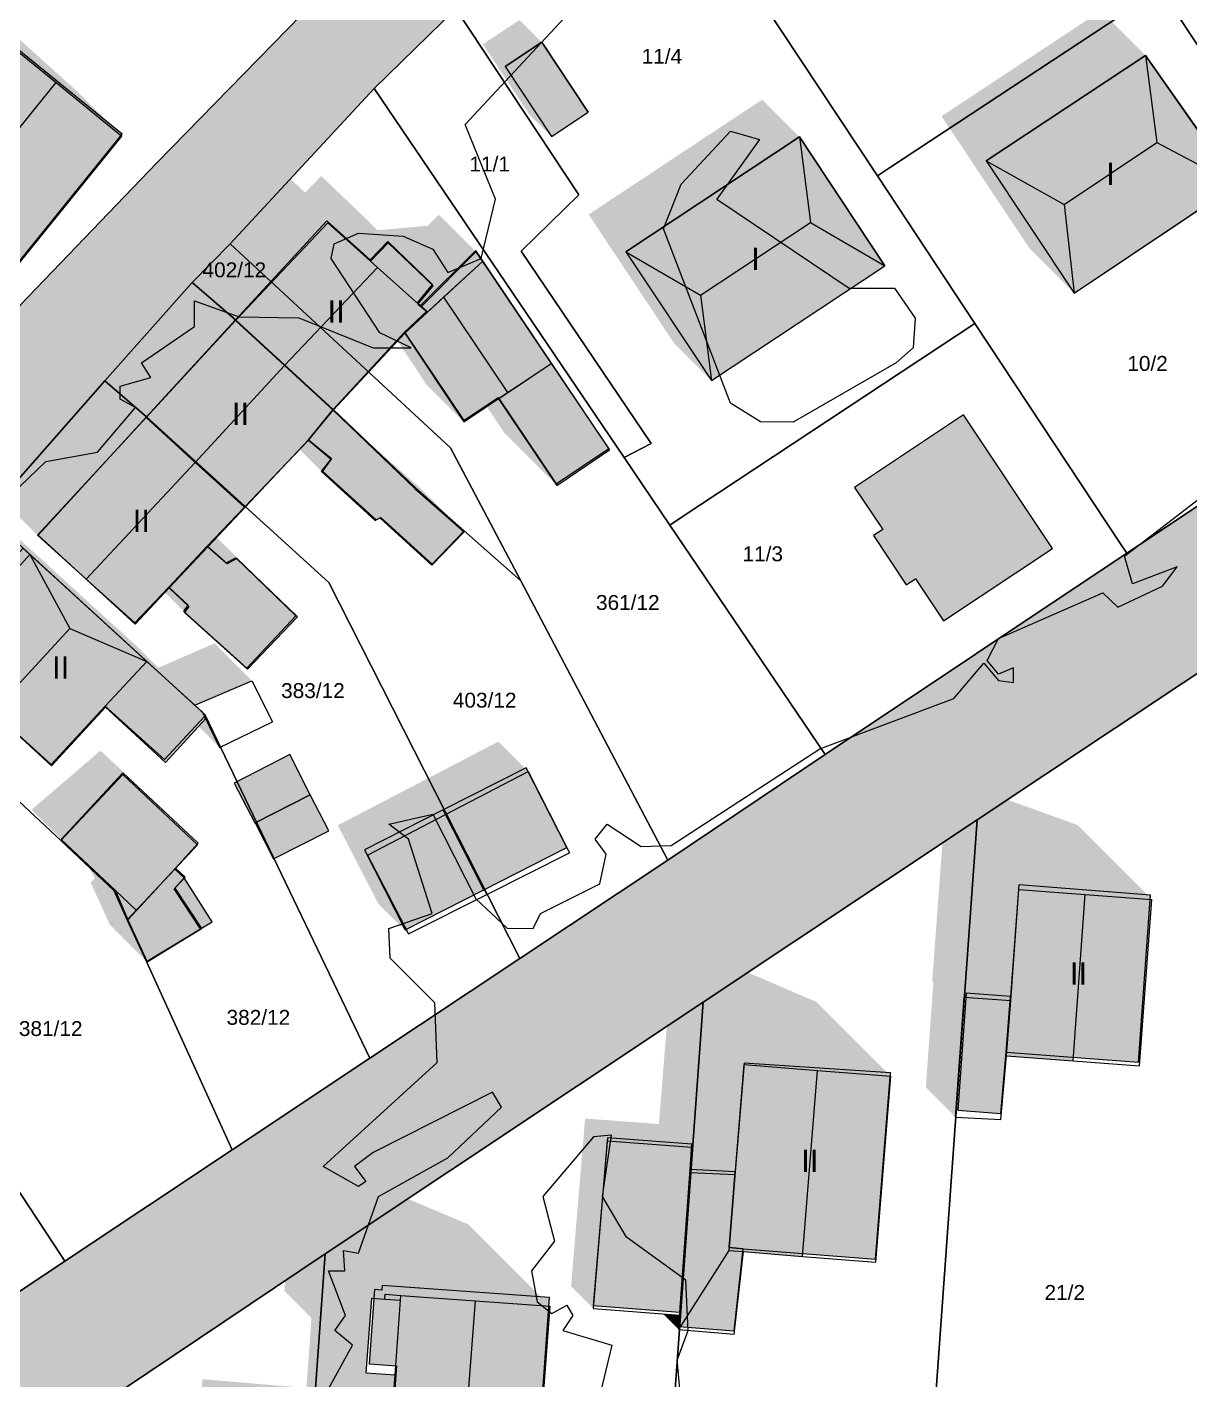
# Model space of a CAD drawing. Header units: millimetres. Extents: x 238 to 3518, y -74 to 2735.
# Drawn here: x 1830.2 to 1908.3, y 1040.9 to 1131.8 of the extents above; entities that cross this region are included whole.
import ezdxf
from ezdxf.enums import TextEntityAlignment as Align

# ---------------------------------------------------------------- set-up
doc = ezdxf.new("R2010")
doc.units = ezdxf.units.MM
for name, color, linetype in [('LP_Flurstueck_bez', 7, 'Continuous'), ('LP_Flurstuecke', 8, 'Continuous'), ('LP_Gebaeude_Dachaufsicht', 9, 'Continuous'), ('LP_Gebaeude_Dachschatten', 253, 'Continuous'), ('LP_Gebaeude_F', 254, 'Continuous'), ('LP_Gebaeude_Geschosszahl', 7, 'Continuous'), ('LP_Gebaeude_Schatten', 7, 'Continuous'), ('LP_Gebaeude_U', 7, 'Continuous'), ('LP_Topographie_Hoehenlinien', 8, 'Continuous'), ('LP_Verkehr_Strassen', 9, 'Continuous')]:
    doc.layers.add(name, color=color, linetype=linetype)
doc.styles.get("Standard").update_dxf_attribs({"font": 'arial.ttf'})

msp = doc.modelspace()

# ---------------------------------------------------------------- hatches: boundary and pattern name
at = {"layer": 'LP_Gebaeude_Dachschatten'}
for points in [[(1832.194, 1128.04), (1827.769, 1131.64), (1819.741, 1121.693), (1824.087, 1118.009)], [(1905.362, 1129.863), (1894.66, 1122.785), (1899.89, 1119.857), (1906.124, 1124.01)], [(1882.109, 1124.397), (1870.462, 1116.683), (1875.464, 1113.766), (1882.849, 1118.654)], [(1894.66, 1122.785), (1900.572, 1113.9), (1899.89, 1119.857)], [(1853.783, 1115.619), (1853.314, 1116.04), (1853.317, 1116.043), (1850.437, 1118.626), (1844.253, 1112.057), (1847.529, 1109.044)], [(1870.462, 1116.683), (1876.205, 1108.028), (1875.464, 1113.766)], [(1855.619, 1111.218), (1859.574, 1105.254), (1862.506, 1107.215), (1858.221, 1113.622)], [(1847.528, 1109.044), (1844.253, 1112.057), (1838.246, 1105.549), (1841.544, 1102.534)], [(1841.544, 1102.534), (1838.246, 1105.549), (1830.949, 1097.639), (1834.213, 1094.697)], [(1833.109, 1091.382), (1830.434, 1096.342), (1827.16, 1092.724), (1824.053, 1089.291), (1827.961, 1085.768)], [(1833.109, 1091.382), (1838.298, 1089.163), (1830.434, 1096.342)], [(1901.314, 1073.508), (1896.854, 1073.836), (1896.305, 1066.388), (1896.03, 1062.66), (1900.49, 1062.332)], [(1883.323, 1061.692), (1878.402, 1062.088), (1877.807, 1054.699), (1877.395, 1049.59), (1878.349, 1049.513), (1882.315, 1049.193)], [(1860.36, 1046.216), (1855.355, 1046.578), (1855.332, 1046.255), (1854.967, 1041.232), (1853.819, 1025.394), (1858.764, 1025.036)]]:
    msp.add_hatch(color=253, dxfattribs=at).paths.add_polyline_path(points)
at = {"layer": 'LP_Gebaeude_F'}
for points in [[(1819.711, 1121.826), (1826.96, 1115.7), (1828.5, 1114.529), (1836.642, 1124.576), (1827.767, 1131.769)], [(1862.357, 1129.122), (1865.46, 1124.424), (1867.922, 1126.05), (1864.819, 1130.748)], [(1894.66, 1122.785), (1900.572, 1113.9), (1911.435, 1121.186), (1905.362, 1129.863)], [(1870.462, 1116.683), (1876.205, 1108.028), (1887.849, 1115.731), (1882.109, 1124.397)], [(1844.251, 1112.098), (1850.806, 1106.077), (1855.59, 1111.286), (1857.103, 1112.69), (1856.676, 1113.06), (1856.466, 1113.242), (1857.483, 1114.476), (1854.47, 1117.374), (1853.283, 1116.141), (1850.375, 1118.763)], [(1855.59, 1111.286), (1859.576, 1105.346), (1861.886, 1106.897), (1865.783, 1101.1), (1869.311, 1103.473), (1860.376, 1116.758), (1856.676, 1113.06), (1857.103, 1112.69)], [(1838.271, 1105.584), (1844.89, 1099.512), (1849.151, 1104.048), (1850.806, 1106.077), (1844.251, 1112.098)], [(1849.151, 1104.048), (1850.7, 1102.784), (1850.077, 1101.944), (1853.689, 1098.664), (1853.997, 1098.834), (1857.445, 1095.683), (1859.591, 1097.939), (1856.333, 1100.823), (1850.806, 1106.077)], [(1830.987, 1097.646), (1837.502, 1091.669), (1839.796, 1094.104), (1842.397, 1096.866), (1844.89, 1099.512), (1838.271, 1105.584)], [(1885.823, 1100.854), (1887.705, 1098.023), (1887.091, 1097.614), (1889.279, 1094.305), (1889.902, 1094.718), (1891.789, 1091.879), (1899.105, 1096.739), (1893.138, 1105.716)], [(1824.057, 1089.357), (1831.879, 1082.146), (1835.522, 1086.095), (1839.545, 1082.38), (1842.261, 1085.317), (1842.174, 1085.592), (1829.979, 1096.773), (1826.655, 1093.145), (1827.171, 1092.737)], [(1839.796, 1094.104), (1841.116, 1092.861), (1840.822, 1092.448), (1845.055, 1088.651), (1848.415, 1092.167), (1844.327, 1096.074), (1843.687, 1095.724), (1842.397, 1096.866)], [(1844.162, 1080.989), (1845.545, 1078.311), (1845.573, 1078.325), (1849.269, 1080.207), (1847.888, 1082.918)], [(1832.516, 1077.126), (1836.092, 1073.761), (1836.979, 1071.813), (1840.165, 1075.215), (1841.697, 1076.848), (1836.687, 1081.559)], [(1858.197, 1079.192), (1860.927, 1073.826), (1866.488, 1076.651), (1863.76, 1082.022)], [(1845.573, 1078.325), (1846.801, 1075.902), (1850.502, 1077.781), (1849.269, 1080.207)], [(1852.906, 1076.498), (1855.644, 1071.139), (1860.927, 1073.826), (1858.197, 1079.192)], [(1836.979, 1071.813), (1838.261, 1069.001), (1841.899, 1071.2), (1840.124, 1073.883), (1840.807, 1074.622), (1840.165, 1075.215)], [(1840.124, 1073.883), (1841.899, 1071.2), (1842.677, 1071.671), (1840.807, 1074.622)], [(1896.006, 1062.908), (1904.89, 1062.244), (1905.692, 1073.467), (1896.842, 1074.144), (1896.281, 1066.655)], [(1892.747, 1059.017), (1895.638, 1058.785), (1896.006, 1062.908), (1896.281, 1066.655), (1893.311, 1066.876)], [(1877.388, 1049.79), (1878.342, 1049.713), (1887.22, 1049.001), (1888.237, 1061.524), (1878.403, 1062.176), (1877.803, 1054.883)], [(1868.264, 1045.893), (1874.08, 1045.458), (1874.773, 1055.022), (1874.9, 1056.724), (1869.215, 1057.155)], [(1874.01, 1044.487), (1877.734, 1044.186), (1878.342, 1049.713), (1877.388, 1049.79), (1877.803, 1054.883), (1874.773, 1055.022), (1874.08, 1045.458)], [(1853.211, 1041.984), (1855.056, 1041.851), (1853.914, 1025.942), (1863.799, 1025.232), (1864.346, 1032.863), (1864.656, 1032.84), (1865.181, 1040.162), (1864.872, 1040.184), (1865.321, 1046.428), (1854.089, 1047.234), (1854.068, 1046.935), (1853.569, 1046.971)]]:
    msp.add_hatch(color=254, dxfattribs=at).paths.add_polyline_path(points)
at = {"layer": 'LP_Gebaeude_Schatten'}
for points in [[(1815.85, 1126.133), (1817.019, 1125.079), (1824.269, 1135.14), (1825.194, 1135.04), (1833.62, 1127.439), (1836.62, 1124.439), (1832.194, 1128.04), (1827.769, 1131.64), (1819.741, 1121.693), (1816.7, 1117.926), (1813.865, 1120.017), (1810.228, 1115.507), (1811.936, 1113.918), (1811.316, 1113.095), (1812.114, 1112.241), (1810.958, 1110.491), (1805.458, 1115.991), (1806.614, 1117.741), (1806.736, 1117.62), (1806.747, 1117.634), (1806.316, 1118.095), (1806.885, 1118.85), (1805.728, 1120.007), (1809.365, 1124.517), (1811.125, 1123.219), (1811.249, 1123.377), (1811.2, 1123.426), (1814.241, 1127.193), (1815.85, 1126.133)], [(1894.66, 1122.785), (1900.572, 1113.9), (1897.572, 1116.9), (1891.66, 1125.785), (1902.362, 1132.863), (1905.362, 1129.863), (1894.66, 1122.785)], [(1860.857, 1130.622), (1863.319, 1132.248), (1864.819, 1130.748), (1862.357, 1129.122), (1865.46, 1124.424), (1863.96, 1125.924), (1860.857, 1130.622)], [(1867.962, 1119.183), (1879.609, 1126.897), (1882.109, 1124.397), (1870.462, 1116.683), (1876.205, 1108.028), (1873.705, 1110.528), (1867.962, 1119.183)], [(1834.246, 1109.549), (1840.253, 1116.057), (1839.253, 1117.057), (1841.368, 1118.978), (1845.783, 1123.619), (1848.919, 1120.649), (1850.002, 1121.77), (1853.009, 1118.891), (1853.773, 1118.127), (1857.141, 1118.422), (1857.889, 1119.171), (1860.389, 1116.671), (1856.702, 1112.981), (1856.493, 1113.162), (1856.503, 1113.174), (1857.509, 1114.391), (1854.502, 1117.27), (1853.317, 1116.043), (1850.437, 1118.626), (1844.253, 1112.057), (1838.246, 1105.549), (1830.949, 1097.639), (1826.949, 1101.639), (1834.246, 1109.549)], [(1844.253, 1112.057), (1847.529, 1109.044), (1850.804, 1106.031), (1847.528, 1109.044), (1844.253, 1112.057)], [(1855.128, 1110.689), (1855.619, 1111.218), (1859.574, 1105.254), (1857.074, 1107.754), (1855.128, 1110.689)], [(1856.593, 1100.855), (1859.593, 1097.855), (1856.311, 1100.764), (1850.804, 1106.031), (1850.868, 1106.101), (1853.311, 1103.764), (1856.593, 1100.855)], [(1861.109, 1106.281), (1861.897, 1106.808), (1865.819, 1100.985), (1862.319, 1104.485), (1861.109, 1106.281)], [(1849.137, 1104.022), (1850.661, 1102.75), (1850.028, 1101.925), (1848.548, 1103.405), (1849.137, 1104.022)], [(1842.838, 1090.368), (1845.338, 1087.868), (1841.523, 1086.219), (1838.298, 1089.163), (1830.434, 1096.342), (1829.941, 1096.792), (1826.672, 1093.104), (1827.16, 1092.724), (1824.053, 1089.291), (1819.553, 1093.791), (1822.609, 1097.168), (1822.172, 1097.604), (1825.441, 1101.292), (1825.934, 1100.842), (1833.798, 1093.663), (1837.023, 1090.719), (1837.507, 1090.278), (1839.053, 1088.732), (1842.838, 1090.368)], [(1848.298, 1092.215), (1844.267, 1096.123), (1843.628, 1095.775), (1842.351, 1096.906), (1842.937, 1097.52), (1844.798, 1095.715), (1848.298, 1092.215)], [(1839.763, 1094.157), (1841.068, 1092.929), (1840.773, 1092.523), (1839.459, 1093.838), (1839.763, 1094.157)], [(1842.16, 1085.462), (1843.166, 1083.385), (1841.644, 1084.907), (1842.16, 1085.462)], [(1851.116, 1078.153), (1856.357, 1080.886), (1861.903, 1083.777), (1863.903, 1081.777), (1858.357, 1078.886), (1853.116, 1076.153), (1855.853, 1070.852), (1853.853, 1072.852), (1851.116, 1078.153)], [(1841.736, 1076.946), (1836.68, 1081.669), (1832.544, 1077.198), (1830.544, 1079.198), (1835.18, 1083.169), (1840.236, 1078.446), (1841.736, 1076.946)], [(1891.108, 1067.582), (1891.03, 1067.66), (1891.305, 1071.388), (1891.854, 1078.836), (1894.314, 1080.508), (1900.774, 1078.179), (1905.774, 1073.179), (1901.314, 1073.508), (1896.854, 1073.836), (1896.305, 1066.388), (1893.182, 1066.61), (1892.6, 1058.545), (1890.6, 1060.545), (1891.108, 1067.582)], [(1834.521, 1074.3), (1834.806, 1074.611), (1834.289, 1075.557), (1836.156, 1073.8), (1837.021, 1071.8), (1838.303, 1068.985), (1835.803, 1071.485), (1834.521, 1074.3)], [(1840.21, 1075.28), (1840.237, 1075.31), (1840.866, 1074.68), (1840.21, 1075.28)], [(1883.323, 1061.692), (1878.402, 1062.088), (1877.807, 1054.699), (1874.777, 1054.828), (1874.899, 1056.534), (1869.223, 1056.954), (1868.279, 1045.695), (1866.779, 1047.195), (1867.723, 1058.454), (1872.677, 1058.088), (1872.807, 1059.699), (1873.402, 1067.088), (1875.323, 1069.692), (1883.244, 1066.295), (1888.244, 1061.295), (1883.323, 1061.692)], [(1849.832, 1051.755), (1849.855, 1052.078), (1851.86, 1054.716), (1859.866, 1051.353), (1865.366, 1045.853), (1860.36, 1046.216), (1855.355, 1046.578), (1854.285, 1046.656), (1854.262, 1046.333), (1853.389, 1046.397), (1853.026, 1041.372), (1854.967, 1041.232), (1853.819, 1025.394), (1848.319, 1030.894), (1848.4, 1032.007), (1849.07, 1031.949), (1849.594, 1038.933), (1843.52, 1039.444), (1843.012, 1032.474), (1841.512, 1033.974), (1842.02, 1040.944), (1848.094, 1040.433), (1848.949, 1039.579), (1849.345, 1045.053), (1847.526, 1046.872), (1847.889, 1051.897), (1848.762, 1051.833), (1849.831, 1051.755), (1849.832, 1051.754), (1849.832, 1051.755)], [(1854.967, 1041.232), (1855.331, 1046.255), (1855.355, 1046.578), (1855.332, 1046.255), (1854.967, 1041.232)], [(1874.088, 1045.251), (1874.018, 1044.277), (1872.958, 1045.338), (1874.088, 1045.251)]]:
    msp.add_hatch(color=7, dxfattribs=at).paths.add_polyline_path(points)
at = {"layer": 'LP_Verkehr_Strassen'}
for points in [[(1766.725, 993.767), (1797.223, 1014.058), (1825.092, 1032.54), (1829.381, 1035.449), (1833.389, 1038.028), (1850.259, 1049.37), (1875.64, 1066.265), (1894.048, 1078.518), (1912.489, 1090.793), (1930.663, 1102.891), (1952.092, 1117.155), (1962.482, 1124.102), (1971.007, 1129.746), (2000.075, 1149.094), (2020.838, 1162.915), (2031.423, 1169.961), (2053.575, 1184.706), (2063.478, 1191.298), (2065.975, 1192.96), (2098.596, 1214.674), (2102.065, 1216.983), (2106.093, 1219.68), (2097.246, 1233.361), (2081.496, 1257.657), (2057.371, 1294.858), (2049.742, 1306.565), (2047.468, 1304.829), (2042.355, 1300.928), (2088.161, 1230.537), (2086.262, 1217.525), (2046.858, 1191.469), (2040.139, 1187.026), (2027.937, 1178.892), (2015.769, 1170.773), (1996.956, 1158.238), (1976.894, 1144.865), (1961.73, 1134.758), (1951.234, 1127.781), (1940.378, 1120.554), (1923.085, 1109.059), (1904.102, 1096.434), (1883.833, 1082.9), (1873.286, 1075.816), (1863.329, 1069.206), (1853.26, 1062.504), (1844.024, 1056.353), (1832.787, 1048.864), (1823.124, 1042.424), (1812.645, 1035.457), (1804.445, 1029.997), (1798.957, 1026.346), (1795.79, 1024.238), (1795.347, 1023.943), (1795.753, 1023.372), (1773.188, 1008.886)], [(1762.087, 1014.189), (1772.735, 1016.137), (1782.346, 1032.533), (1785.678, 1038.218), (1786.084, 1038.897), (1792.165, 1049.139), (1795.931, 1054.766), (1797.943, 1057.908), (1805.464, 1069.234), (1812.574, 1079.595), (1819.792, 1089.102), (1820.242, 1089.695), (1827.536, 1099.012), (1835.474, 1108), (1841.324, 1114.617), (1843.888, 1117.212), (1853.554, 1127.65), (1859.031, 1133), (1871.786, 1145.315), (1888.459, 1161.428), (1903.673, 1176.122), (1913.33, 1185.438), (1922.646, 1194.445), (1935.991, 1207.349), (1953.584, 1224.422), (1970.108, 1240.426), (1980.842, 1250.776), (1991.576, 1261.127), (1997.38, 1266.843), (2031.561, 1300.504), (2009.195, 1299.23), (2009.785, 1296.598), (2009.58, 1290.501), (2006.918, 1285.537), (1999.308, 1277.33), (1987.503, 1266.099), (1973.417, 1253.251), (1962.461, 1242.655), (1932.105, 1213.281), (1906.632, 1188.707), (1906.563, 1189.137), (1892.578, 1175.723), (1878.903, 1162.568), (1874.265, 1158.02), (1860.35, 1144.385), (1859.641, 1143.686), (1854.572, 1138.638), (1838.958, 1122.655), (1829.792, 1113.098), (1817.415, 1097.963), (1805.157, 1082.762), (1796.733, 1071.754), (1788.147, 1058.901), (1781.54, 1049.974), (1772.523, 1032.741), (1768.665, 1025.364), (1765.466, 1019.517), (1765.236, 1019.137), (1763.717, 1016.708)]]:
    msp.add_hatch(color=9, dxfattribs=at).paths.add_polyline_path(points)

# ---------------------------------------------------------------- linework, layer by layer
at = {"layer": 'LP_Flurstuecke', "color": 8}
for points in [[(1962.461, 1242.655), (1932.105, 1213.281), (1906.632, 1188.707), (1892.668, 1175.203), (1892.578, 1175.723), (1878.903, 1162.568), (1874.265, 1158.02), (1860.35, 1144.385), (1859.641, 1143.686), (1854.572, 1138.638), (1838.958, 1122.655), (1829.792, 1113.098), (1817.415, 1097.963), (1805.157, 1082.762), (1796.733, 1071.754), (1788.147, 1058.901), (1781.54, 1049.974), (1772.523, 1032.741)], [(1786.084, 1038.897), (1792.165, 1049.139), (1795.931, 1054.766), (1797.943, 1057.908), (1805.464, 1069.234), (1812.574, 1079.595), (1819.792, 1089.102), (1820.242, 1089.695), (1827.536, 1099.012), (1835.474, 1108), (1841.324, 1114.617), (1843.888, 1117.212), (1853.554, 1127.65), (1859.031, 1133), (1871.786, 1145.315), (1888.459, 1161.428), (1903.673, 1176.122), (1913.33, 1185.438), (1922.646, 1194.445), (1935.991, 1207.349), (1953.584, 1224.422), (1970.108, 1240.426)], [(2040.139, 1187.026), (2027.937, 1178.892), (2015.769, 1170.773), (1996.956, 1158.238), (1976.894, 1144.865), (1961.73, 1134.758), (1951.234, 1127.781), (1940.378, 1120.554), (1923.085, 1109.059), (1904.102, 1096.434), (1883.833, 1082.9), (1873.286, 1075.816), (1863.329, 1069.206), (1853.26, 1062.504), (1844.024, 1056.353), (1832.787, 1048.864), (1823.124, 1042.424), (1812.645, 1035.457)], [(1833.389, 1038.028), (1850.259, 1049.37), (1875.64, 1066.265), (1894.048, 1078.518), (1912.489, 1090.793), (1930.663, 1102.891), (1952.092, 1117.155), (1962.482, 1124.102), (1971.007, 1129.746), (2000.075, 1149.094), (2020.838, 1162.915), (2031.423, 1169.961), (2053.575, 1184.706)]]:
    msp.add_lwpolyline(points, dxfattribs=at)
for points in [[(1871.786, 1145.315), (1887.349, 1121.784), (1888.159, 1122.314), (1905.542, 1133.789), (1906.372, 1134.339), (1888.459, 1161.428)], [(1859.031, 1133), (1867.308, 1120.514), (1863.421, 1116.715), (1872.15, 1103.801), (1870.343, 1102.86), (1873.413, 1098.318), (1874.247, 1098.87), (1893.9, 1111.871), (1887.349, 1121.784), (1871.786, 1145.315)], [(1906.372, 1134.339), (1923.085, 1109.059), (1940.378, 1120.554), (1926.854, 1141.026), (1923.705, 1145.794)], [(1778.563, 1134.291), (1797.125, 1134.38), (1794.509, 1115.208), (1794.113, 1112.308), (1793.477, 1107.648), (1792.689, 1101.873), (1792.587, 1101.124), (1808.379, 1099.11), (1817.415, 1097.963), (1829.792, 1113.098), (1838.958, 1122.655), (1854.572, 1138.638), (1854.033, 1142.336), (1828.372, 1141.247), (1778.873, 1139.149)], [(1887.349, 1121.784), (1893.9, 1111.871), (1903.684, 1097.067), (1904.102, 1096.434), (1923.085, 1109.059), (1906.372, 1134.339), (1905.542, 1133.789), (1888.159, 1122.314)], [(1853.554, 1127.65), (1870.343, 1102.86), (1872.15, 1103.801), (1863.421, 1116.715), (1867.308, 1120.514), (1859.031, 1133)], [(1843.888, 1117.212), (1858.692, 1103.504), (1863.403, 1094.565), (1873.286, 1075.816), (1883.833, 1082.9), (1873.413, 1098.318), (1870.343, 1102.86), (1853.554, 1127.65)], [(1841.324, 1114.617), (1844.251, 1112.098), (1850.806, 1106.077), (1856.333, 1100.823), (1859.591, 1097.939), (1863.403, 1094.565), (1858.692, 1103.504), (1843.888, 1117.212)], [(1835.474, 1108), (1838.271, 1105.584), (1850.501, 1094.454), (1863.329, 1069.206), (1873.286, 1075.816), (1863.403, 1094.565), (1859.591, 1097.939), (1856.333, 1100.823), (1850.806, 1106.077), (1844.251, 1112.098), (1841.324, 1114.617)], [(1873.413, 1098.318), (1883.833, 1082.9), (1904.102, 1096.434), (1903.684, 1097.067), (1893.9, 1111.871), (1874.247, 1098.87)], [(1827.536, 1099.012), (1829.979, 1096.773), (1842.174, 1085.592), (1853.26, 1062.504), (1863.329, 1069.206), (1850.501, 1094.454), (1838.271, 1105.584), (1835.474, 1108)], [(1819.792, 1089.102), (1821.899, 1087.119), (1830.059, 1079.439), (1832.516, 1077.126), (1836.092, 1073.761), (1836.979, 1071.813), (1838.261, 1069.001), (1844.024, 1056.353), (1853.26, 1062.504), (1842.174, 1085.592), (1829.979, 1096.773), (1827.536, 1099.012), (1820.242, 1089.695)], [(1890.895, 1034.622), (1908.347, 1033.351), (1909.223, 1045.499), (1912.489, 1090.793), (1894.048, 1078.518)], [(1812.574, 1079.595), (1832.529, 1049.255), (1832.787, 1048.864), (1844.024, 1056.353), (1838.261, 1069.001), (1836.979, 1071.813), (1836.092, 1073.761), (1832.516, 1077.126), (1830.059, 1079.439), (1821.899, 1087.119), (1819.792, 1089.102)], [(1805.464, 1069.234), (1816.037, 1053.183), (1816.476, 1052.516), (1817.323, 1051.23), (1819.992, 1047.179), (1823.124, 1042.424), (1832.787, 1048.864), (1832.529, 1049.255), (1812.574, 1079.595)], [(1872.562, 1023.555), (1890.007, 1022.261), (1890.895, 1034.622), (1894.048, 1078.518), (1875.64, 1066.265)], [(1847.352, 1008.885), (1871.379, 1007.147), (1872.562, 1023.555), (1875.64, 1066.265), (1850.259, 1049.37)], [(1830.425, 996.696), (1846.394, 995.54), (1847.352, 1008.885), (1850.259, 1049.37), (1833.389, 1038.028)]]:
    msp.add_lwpolyline(points, close=True, dxfattribs=at)
at = {"layer": 'LP_Gebaeude_Dachaufsicht', "color": 9}
for p, q in [((1827.769, 1131.64, 81.218), (1832.194, 1128.04, 86.506)), ((1862.357, 1129.122, 79.435), (1864.819, 1130.748, 79.435)), ((1864.819, 1130.748, 79.435), (1867.922, 1126.05, 79.435)), ((1894.66, 1122.785, 81.673), (1905.362, 1129.863, 81.673)), ((1905.362, 1129.863, 81.673), (1911.435, 1121.186, 81.673)), ((1905.362, 1129.863, 81.673), (1906.124, 1124.01, 84.495)), ((1862.357, 1129.122, 79.435), (1865.46, 1124.424, 79.435)), ((1824.087, 1118.009, 86.506), (1832.194, 1128.04, 86.506)), ((1832.194, 1128.04, 86.506), (1836.62, 1124.439, 81.218)), ((1865.46, 1124.424, 79.435), (1867.922, 1126.05, 79.435)), ((1828.494, 1114.401, 81.218), (1836.62, 1124.439, 81.218)), ((1870.462, 1116.683, 81.413), (1882.109, 1124.397, 81.413)), ((1882.109, 1124.397, 81.413), (1882.849, 1118.654, 84.129)), ((1882.109, 1124.397, 81.413), (1887.849, 1115.731, 81.413)), ((1899.89, 1119.857, 84.495), (1906.124, 1124.01, 84.495)), ((1906.124, 1124.01, 84.495), (1911.435, 1121.186, 81.673)), ((1894.66, 1122.785, 81.673), (1900.572, 1113.9, 81.673)), ((1894.66, 1122.785, 81.673), (1899.89, 1119.857, 84.495)), ((1900.572, 1113.9, 81.673), (1911.435, 1121.186, 81.673)), ((1899.89, 1119.857, 84.495), (1900.572, 1113.9, 81.673)), ((1844.253, 1112.057, 83.635), (1850.437, 1118.626, 83.635)), ((1850.437, 1118.626, 83.635), (1853.317, 1116.043, 87.613)), ((1875.464, 1113.766, 84.129), (1882.849, 1118.654, 84.129)), ((1882.849, 1118.654, 84.129), (1887.849, 1115.731, 81.413)), ((1853.317, 1116.043, 83.635), (1854.502, 1117.27, 83.635)), ((1854.502, 1117.27, 83.635), (1857.509, 1114.391, 83.635)), ((1853.314, 1116.04, 87.614), (1853.317, 1116.043, 87.613)), ((1853.314, 1116.04, 83.635), (1853.317, 1116.043, 83.635)), ((1853.314, 1116.04, 83.635), (1853.783, 1115.619, 83.635)), ((1853.314, 1116.04, 87.614), (1853.783, 1115.619, 88.261)), ((1856.702, 1112.981, 80.418), (1860.389, 1116.671, 80.418)), ((1857.128, 1112.612, 80.418), (1860.824, 1116.026, 80.418)), ((1858.221, 1113.622, 83.46), (1860.824, 1116.026, 80.418)), ((1860.389, 1116.671, 80.418), (1860.824, 1116.026, 80.418)), ((1860.824, 1116.026, 80.418), (1865.437, 1109.176, 80.418)), ((1870.462, 1116.683, 81.413), (1876.205, 1108.028, 81.413)), ((1870.462, 1116.683, 81.413), (1875.464, 1113.766, 84.129)), ((1847.529, 1109.044, 88.261), (1853.783, 1115.619, 88.261)), ((1853.783, 1115.619, 83.635), (1856.503, 1113.174, 83.635)), ((1853.783, 1115.619, 88.261), (1856.503, 1113.174, 84.499)), ((1876.205, 1108.028, 81.413), (1887.849, 1115.731, 81.413)), ((1856.503, 1113.174, 83.635), (1857.509, 1114.391, 83.635)), ((1855.619, 1111.218, 80.418), (1858.221, 1113.622, 83.46)), ((1858.221, 1113.622, 83.46), (1862.506, 1107.215, 83.46)), ((1875.464, 1113.766, 84.129), (1876.205, 1108.028, 81.413)), ((1855.619, 1111.218, 83.76), (1857.128, 1112.612, 83.635)), ((1856.493, 1113.162, 84.498), (1856.503, 1113.174, 84.499)), ((1856.493, 1113.162, 84.498), (1856.702, 1112.981, 84.214)), ((1856.702, 1112.981, 80.418), (1857.128, 1112.612, 80.418)), ((1856.702, 1112.981, 84.214), (1857.128, 1112.612, 83.635)), ((1838.246, 1105.549, 82.59), (1844.253, 1112.057, 82.59)), ((1844.253, 1112.057, 82.59), (1847.528, 1109.044, 85.495)), ((1844.253, 1112.057, 83.635), (1847.529, 1109.044, 88.261)), ((1850.804, 1106.031, 83.635), (1855.619, 1111.218, 83.76)), ((1855.619, 1111.218, 80.418), (1859.574, 1105.254, 80.418)), ((1841.544, 1102.534, 85.495), (1847.528, 1109.044, 85.495)), ((1847.528, 1109.044, 85.495), (1850.804, 1106.031, 82.59)), ((1847.529, 1109.044, 88.261), (1850.804, 1106.031, 83.635)), ((1863.937, 1108.172, 81.975), (1865.437, 1109.176, 81.975)), ((1863.937, 1108.172, 81.975), (1865.437, 1109.176, 80.418)), ((1865.437, 1109.176, 81.975), (1869.352, 1103.365, 81.975)), ((1861.897, 1106.808, 81.975), (1863.937, 1108.172, 81.975)), ((1862.506, 1107.215, 83.46), (1863.937, 1108.172, 81.975)), ((1859.574, 1105.254, 80.418), (1862.506, 1107.215, 83.46)), ((1849.137, 1104.022, 82.507), (1850.804, 1106.031, 82.59)), ((1849.137, 1104.022, 81.479), (1850.804, 1106.031, 81.479)), ((1850.804, 1106.031, 81.479), (1856.311, 1100.764, 81.479)), ((1861.897, 1106.808, 81.975), (1865.819, 1100.985, 81.975)), ((1830.949, 1097.639, 82.59), (1838.246, 1105.549, 82.59)), ((1838.246, 1105.549, 82.59), (1841.544, 1102.534, 85.495)), ((1844.843, 1099.518, 82.59), (1849.137, 1104.022, 82.507)), ((1849.137, 1104.022, 81.479), (1850.661, 1102.75, 81.479)), ((1865.819, 1100.985, 81.975), (1869.352, 1103.365, 81.975)), ((1834.213, 1094.697, 85.495), (1841.544, 1102.534, 85.495)), ((1841.544, 1102.534, 85.495), (1844.843, 1099.518, 82.59)), ((1850.028, 1101.925, 81.479), (1850.661, 1102.75, 81.479)), ((1850.028, 1101.925, 81.479), (1853.628, 1098.638, 81.479)), ((1856.311, 1100.764, 81.479), (1859.593, 1097.855, 81.479)), ((1842.351, 1096.906, 82.596), (1844.843, 1099.518, 82.59)), ((1853.628, 1098.638, 81.479), (1853.941, 1098.803, 81.479)), ((1853.941, 1098.803, 81.479), (1857.429, 1095.618, 81.479)), ((1857.429, 1095.618, 81.479), (1859.593, 1097.855, 81.479)), ((1830.949, 1097.639, 82.59), (1834.213, 1094.697, 85.495)), ((1839.763, 1094.157, 82.378), (1842.351, 1096.906, 82.378)), ((1839.763, 1094.157, 82.587), (1842.351, 1096.906, 82.596)), ((1842.351, 1096.906, 82.378), (1843.628, 1095.775, 82.378)), ((1827.16, 1092.724, 83.601), (1830.434, 1096.342, 83.601)), ((1829.941, 1096.792, 83.601), (1830.434, 1096.342, 83.601)), ((1830.434, 1096.342, 83.601), (1838.298, 1089.163, 83.601)), ((1830.434, 1096.342, 83.601), (1833.109, 1091.382, 86.256)), ((1843.628, 1095.775, 82.378), (1844.267, 1096.123, 82.378)), ((1844.267, 1096.123, 82.378), (1848.298, 1092.215, 82.378)), ((1834.213, 1094.697, 85.495), (1837.477, 1091.754, 82.59)), ((1837.477, 1091.754, 82.59), (1839.763, 1094.157, 82.587)), ((1839.763, 1094.157, 82.378), (1841.068, 1092.929, 82.378)), ((1840.773, 1092.523, 82.378), (1841.068, 1092.929, 82.378)), ((1840.773, 1092.523, 82.378), (1845.009, 1088.715, 82.378)), ((1845.009, 1088.715, 82.378), (1848.298, 1092.215, 82.378)), ((1827.961, 1085.768, 86.256), (1833.109, 1091.382, 86.256)), ((1833.109, 1091.382, 86.256), (1838.298, 1089.163, 83.601)), ((1835.502, 1086.155, 83.601), (1838.298, 1089.163, 83.601)), ((1838.298, 1089.163, 83.601), (1841.523, 1086.219, 83.601)), ((1841.523, 1086.219, 80.799), (1845.338, 1087.868, 80.799)), ((1845.338, 1087.868, 80.799), (1846.733, 1085.112, 80.799)), ((1831.868, 1082.245, 83.601), (1835.502, 1086.155, 83.601)), ((1835.502, 1086.155, 83.601), (1839.475, 1082.573, 83.601)), ((1841.523, 1086.219, 83.601), (1842.007, 1085.778, 83.601)), ((1841.523, 1086.219, 80.799), (1842.007, 1085.778, 80.799)), ((1827.961, 1085.768, 86.256), (1831.868, 1082.245, 83.601)), ((1839.475, 1082.573, 83.601), (1842.16, 1085.462, 83.601)), ((1842.007, 1085.778, 83.601), (1842.16, 1085.462, 83.601)), ((1842.007, 1085.778, 80.799), (1842.16, 1085.462, 80.799)), ((1842.16, 1085.462, 80.799), (1843.166, 1083.385, 80.799)), ((1843.166, 1083.385, 80.799), (1846.733, 1085.112, 80.799)), ((1832.544, 1077.198, 79.829), (1836.68, 1081.669, 79.829)), ((1836.68, 1081.669, 79.829), (1841.736, 1076.946, 79.829)), ((1858.357, 1078.886, 80.557), (1863.903, 1081.777, 80.557)), ((1863.903, 1081.777, 80.557), (1866.664, 1076.304, 80.557)), ((1853.116, 1076.153, 80.557), (1858.357, 1078.886, 80.557)), ((1858.357, 1078.886, 80.557), (1861.123, 1073.51, 80.557)), ((1832.544, 1077.198, 79.829), (1836.156, 1073.8, 79.829)), ((1840.21, 1075.28, 79.829), (1841.736, 1076.946, 79.829)), ((1853.116, 1076.153, 80.557), (1855.853, 1070.852, 80.557)), ((1861.123, 1073.51, 80.557), (1866.664, 1076.304, 80.557)), ((1837.021, 1071.8, 81.043), (1840.21, 1075.28, 81.043)), ((1837.605, 1072.437, 79.829), (1840.21, 1075.28, 79.829)), ((1840.21, 1075.28, 81.043), (1840.866, 1074.68, 81.043)), ((1840.177, 1073.928, 81.043), (1840.866, 1074.68, 81.043)), ((1836.156, 1073.8, 79.829), (1837.605, 1072.437, 79.829)), ((1836.156, 1073.8, 79.829), (1837.021, 1071.8, 79.829)), ((1840.177, 1073.928, 81.043), (1841.963, 1071.212, 81.043)), ((1855.853, 1070.852, 80.557), (1861.123, 1073.51, 80.557)), ((1896.305, 1066.388, 85.142), (1896.854, 1073.836, 85.142)), ((1896.854, 1073.836, 85.142), (1901.314, 1073.508, 88.176)), ((1900.49, 1062.332, 88.176), (1901.314, 1073.508, 88.176)), ((1901.314, 1073.508, 88.176), (1905.774, 1073.179, 85.142)), ((1837.021, 1071.8, 79.829), (1837.605, 1072.437, 79.829)), ((1904.95, 1062.003, 85.142), (1905.774, 1073.179, 85.142)), ((1837.021, 1071.8, 81.043), (1838.303, 1068.985, 81.043)), ((1838.303, 1068.985, 81.043), (1841.963, 1071.212, 81.043)), ((1892.6, 1058.545, 81.038), (1893.182, 1066.61, 81.038)), ((1893.182, 1066.61, 81.038), (1896.305, 1066.388, 81.038)), ((1896.03, 1062.66, 81.038), (1896.305, 1066.388, 81.038)), ((1896.03, 1062.66, 85.142), (1896.305, 1066.388, 85.142)), ((1895.637, 1058.389, 81.038), (1896.03, 1062.66, 81.038)), ((1896.03, 1062.66, 85.142), (1900.49, 1062.332, 88.176)), ((1877.807, 1054.699, 85.168), (1878.402, 1062.088, 85.167)), ((1878.402, 1062.088, 85.167), (1883.323, 1061.692, 89.275)), ((1882.315, 1049.193, 89.275), (1883.323, 1061.692, 89.275)), ((1883.323, 1061.692, 89.275), (1888.244, 1061.295, 85.167)), ((1900.49, 1062.332, 88.176), (1904.95, 1062.003, 85.142)), ((1887.236, 1048.797, 85.167), (1888.244, 1061.295, 85.167)), ((1892.6, 1058.545, 81.038), (1895.637, 1058.389, 81.038)), ((1868.279, 1045.695, 80.321), (1869.223, 1056.954, 80.321)), ((1869.223, 1056.954, 80.321), (1874.899, 1056.534, 80.321)), ((1874.777, 1054.828, 80.321), (1874.899, 1056.534, 80.321)), ((1874.088, 1045.251, 80.493), (1874.777, 1054.828, 80.493)), ((1874.088, 1045.251, 80.321), (1874.777, 1054.828, 80.321)), ((1874.777, 1054.828, 80.493), (1877.807, 1054.699, 80.493)), ((1877.395, 1049.59, 80.493), (1877.807, 1054.699, 80.493)), ((1877.395, 1049.59, 85.167), (1877.807, 1054.699, 85.168)), ((1874.018, 1044.277, 80.493), (1877.395, 1049.59, 80.493)), ((1874.018, 1044.277, 80.547), (1877.395, 1049.59, 80.547)), ((1877.395, 1049.59, 80.547), (1878.349, 1049.513, 80.547)), ((1877.395, 1049.59, 85.167), (1878.349, 1049.513, 85.964)), ((1877.74, 1043.974, 80.547), (1878.349, 1049.513, 80.547)), ((1878.349, 1049.513, 85.964), (1882.315, 1049.193, 89.275)), ((1882.315, 1049.193, 89.275), (1887.236, 1048.797, 85.167)), ((1853.026, 1041.372, 85.653), (1853.389, 1046.397, 85.653)), ((1853.389, 1046.397, 85.653), (1854.262, 1046.333, 85.653)), ((1854.262, 1046.333, 81.16), (1854.285, 1046.656, 81.16)), ((1854.262, 1046.333, 81.16), (1855.331, 1046.255, 81.16)), ((1854.262, 1046.333, 85.653), (1855.331, 1046.255, 85.653)), ((1854.285, 1046.656, 81.16), (1855.355, 1046.578, 81.16)), ((1854.967, 1041.232, 85.653), (1855.332, 1046.255, 85.653)), ((1854.967, 1041.232, 85.653), (1855.331, 1046.255, 85.653)), ((1855.331, 1046.255, 81.16), (1855.355, 1046.578, 81.16)), ((1855.332, 1046.255, 85.653), (1855.355, 1046.578, 85.653)), ((1855.355, 1046.578, 85.653), (1860.36, 1046.216, 89.853)), ((1858.764, 1025.036, 89.853), (1860.36, 1046.216, 89.853)), ((1860.36, 1046.216, 89.853), (1865.366, 1045.853, 85.653)), ((1864.911, 1039.584, 85.623), (1865.366, 1045.853, 85.653)), ((1868.279, 1045.695, 80.321), (1874.088, 1045.251, 80.321)), ((1874.018, 1044.277, 80.493), (1874.088, 1045.251, 80.493)), ((1874.018, 1044.277, 80.547), (1877.74, 1043.974, 80.547)), ((1853.026, 1041.372, 85.653), (1854.967, 1041.232, 85.653)), ((1853.819, 1025.394, 85.653), (1854.967, 1041.232, 85.653))]:
    msp.add_line(p, q, dxfattribs=at)
at = {"layer": 'LP_Gebaeude_U', "color": 7}
for points in [[(1819.711, 1121.826), (1826.96, 1115.7), (1828.5, 1114.529), (1836.642, 1124.576), (1827.767, 1131.769)], [(1862.357, 1129.122), (1865.46, 1124.424), (1867.922, 1126.05), (1864.819, 1130.748)], [(1894.66, 1122.785), (1900.572, 1113.9), (1911.435, 1121.186), (1905.362, 1129.863)], [(1870.462, 1116.683), (1876.205, 1108.028), (1887.849, 1115.731), (1882.109, 1124.397)], [(1844.251, 1112.098), (1850.806, 1106.077), (1855.59, 1111.286), (1857.103, 1112.69), (1856.676, 1113.06), (1856.466, 1113.242), (1857.483, 1114.476), (1854.47, 1117.374), (1853.283, 1116.141), (1850.375, 1118.763)], [(1855.59, 1111.286), (1859.576, 1105.346), (1861.886, 1106.897), (1865.783, 1101.1), (1869.311, 1103.473), (1860.376, 1116.758), (1856.676, 1113.06), (1857.103, 1112.69)], [(1838.271, 1105.584), (1844.89, 1099.512), (1849.151, 1104.048), (1850.806, 1106.077), (1844.251, 1112.098)], [(1849.151, 1104.048), (1850.7, 1102.784), (1850.077, 1101.944), (1853.689, 1098.664), (1853.997, 1098.834), (1857.445, 1095.683), (1859.591, 1097.939), (1856.333, 1100.823), (1850.806, 1106.077)], [(1830.987, 1097.646), (1837.502, 1091.669), (1839.796, 1094.104), (1842.397, 1096.866), (1844.89, 1099.512), (1838.271, 1105.584)], [(1885.823, 1100.854), (1887.705, 1098.023), (1887.091, 1097.614), (1889.279, 1094.305), (1889.902, 1094.718), (1891.789, 1091.879), (1899.105, 1096.739), (1893.138, 1105.716)], [(1824.057, 1089.357), (1831.879, 1082.146), (1835.522, 1086.095), (1839.545, 1082.38), (1842.261, 1085.317), (1842.174, 1085.592), (1829.979, 1096.773), (1826.655, 1093.145), (1827.171, 1092.737)], [(1839.796, 1094.104), (1841.116, 1092.861), (1840.822, 1092.448), (1845.055, 1088.651), (1848.415, 1092.167), (1844.327, 1096.074), (1843.687, 1095.724), (1842.397, 1096.866)], [(1844.162, 1080.989), (1845.545, 1078.311), (1845.573, 1078.325), (1849.269, 1080.207), (1847.888, 1082.918)], [(1832.516, 1077.126), (1836.092, 1073.761), (1836.979, 1071.813), (1840.165, 1075.215), (1841.697, 1076.848), (1836.687, 1081.559)], [(1858.197, 1079.192), (1860.927, 1073.826), (1866.488, 1076.651), (1863.76, 1082.022)], [(1845.573, 1078.325), (1846.801, 1075.902), (1850.502, 1077.781), (1849.269, 1080.207)], [(1852.906, 1076.498), (1855.644, 1071.139), (1860.927, 1073.826), (1858.197, 1079.192)], [(1836.979, 1071.813), (1838.261, 1069.001), (1841.899, 1071.2), (1840.124, 1073.883), (1840.807, 1074.622), (1840.165, 1075.215)], [(1840.124, 1073.883), (1841.899, 1071.2), (1842.677, 1071.671), (1840.807, 1074.622)], [(1896.006, 1062.908), (1904.89, 1062.244), (1905.692, 1073.467), (1896.842, 1074.144), (1896.281, 1066.655)], [(1892.747, 1059.017), (1895.638, 1058.785), (1896.006, 1062.908), (1896.281, 1066.655), (1893.311, 1066.876)], [(1877.388, 1049.79), (1878.342, 1049.713), (1887.22, 1049.001), (1888.237, 1061.524), (1878.403, 1062.176), (1877.803, 1054.883)], [(1868.264, 1045.893), (1874.08, 1045.458), (1874.773, 1055.022), (1874.9, 1056.724), (1869.215, 1057.155)], [(1874.01, 1044.487), (1877.734, 1044.186), (1878.342, 1049.713), (1877.388, 1049.79), (1877.803, 1054.883), (1874.773, 1055.022), (1874.08, 1045.458)], [(1853.211, 1041.984), (1855.056, 1041.851), (1853.914, 1025.942), (1863.799, 1025.232), (1864.346, 1032.863), (1864.656, 1032.84), (1865.181, 1040.162), (1864.872, 1040.184), (1865.321, 1046.428), (1854.089, 1047.234), (1854.068, 1046.935), (1853.569, 1046.971)]]:
    msp.add_lwpolyline(points, close=True, dxfattribs=at)
at = {"layer": 'LP_Topographie_Hoehenlinien', "color": 8}
for points in [[(1827.984, 1099.223), (1831.5, 1102.597), (1834.987, 1103.223), (1837.539, 1106.223), (1836.499, 1106.774), (1836.499, 1107.643), (1838.565, 1108.223), (1837.938, 1109.223), (1841.498, 1111.661), (1841.498, 1113.386), (1844.498, 1112.306), (1848.497, 1112.246), (1853.497, 1110.22), (1856.039, 1110.223), (1853.941, 1111.223), (1850.668, 1116.223), (1850.872, 1117.223), (1852.497, 1117.921), (1855.497, 1117.721), (1857.496, 1116.856), (1858.496, 1115.297), (1860.738, 1116.223), (1861.696, 1120.223), (1859.667, 1125.223), (1869.87, 1136.222)], [(1881.7, 1105.223), (1879.493, 1105.254), (1877.493, 1106.499), (1872.988, 1118.223), (1874.177, 1121.223), (1877.493, 1124.787), (1879.443, 1124.223), (1876.561, 1120.223), (1885.444, 1114.223), (1888.492, 1114.238), (1889.892, 1112.223), (1889.75, 1110.223), (1888.609, 1109.223), (1881.7, 1105.223)], [(1849.342, 1038.224), (1852.111, 1043.224), (1850.905, 1044.224), (1851.623, 1045.224), (1850.497, 1048.226), (1851.587, 1048.224), (1851.497, 1049.584), (1852.497, 1049.418), (1853.856, 1053.223), (1858.496, 1055.816), (1862.099, 1059.223), (1861.496, 1060.223), (1853.497, 1056.178), (1852.232, 1055.223), (1852.996, 1054.223), (1852.497, 1053.888), (1850.137, 1055.223), (1857.787, 1062.223), (1857.632, 1066.223), (1854.64, 1069.223), (1854.533, 1071.223), (1857.448, 1072.223), (1855.86, 1077.223), (1854.547, 1078.223), (1857.496, 1078.892), (1860.373, 1073.223), (1862.496, 1071.232), (1864.224, 1071.223), (1864.729, 1072.223), (1868.705, 1074.223), (1869.147, 1076.223), (1868.403, 1077.223), (1869.193, 1078.223), (1871.494, 1076.738), (1873.494, 1076.79), (1883.493, 1083.296), (1892.491, 1086.672), (1894.491, 1089.037), (1895.491, 1087.869), (1896.491, 1087.739), (1896.491, 1088.739), (1895.491, 1088.305), (1894.726, 1089.223), (1895.491, 1090.701), (1902.49, 1093.769), (1903.49, 1092.809), (1906.489, 1094.221), (1907.489, 1095.509), (1904.49, 1094.368), (1903.944, 1096.223), (1914.338, 1104.223)], [(1874.465, 1036.224), (1873.895, 1042.224), (1874.647, 1044.224), (1874.494, 1047.602), (1870.494, 1050.48), (1868.898, 1053.223), (1869.495, 1057.332), (1868.293, 1057.223), (1864.878, 1053.223), (1865.673, 1050.224), (1864.121, 1048.224), (1864.495, 1046.14), (1865.495, 1045.358), (1866.495, 1045.93), (1866.894, 1045.224), (1866.229, 1044.224), (1869.518, 1043.224), (1868.546, 1039.224)]]:
    msp.add_lwpolyline(points, dxfattribs=at)

# ---------------------------------------------------------------- texts
at = {"layer": 'LP_Flurstueck_bez', "color": 7}
for s, p in [('11/4', (1872.878, 1129.807)), ('11/1', (1861.31, 1122.574)), ('402/12', (1844.167, 1115.466)), ('10/2', (1905.492, 1109.179)), ('11/3', (1879.652, 1096.389)), ('361/12', (1870.588, 1093.12)), ('383/12', (1849.444, 1087.201)), ('403/12', (1860.977, 1086.559)), ('382/12', (1845.781, 1065.251)), ('381/12', (1831.835, 1064.5)), ('21/2', (1899.933, 1046.772))]:
    msp.add_text(s, height=1, dxfattribs=at).set_placement(p, align=Align.MIDDLE_CENTER)
at = {"layer": 'LP_Gebaeude_Geschosszahl', "color": 7}
for s, p in [('I', (1903.01, 1121.915)), ('I', (1879.157, 1116.211)), ('II', (1850.999, 1112.66)), ('II', (1844.576, 1105.795)), ('II', (1837.922, 1098.613)), ('II', (1832.501, 1088.756)), ('II', (1900.855, 1068.188)), ('II', (1882.82, 1055.621))]:
    msp.add_text(s, height=1.5, dxfattribs=at).set_placement(p, align=Align.MIDDLE_CENTER)

doc.saveas('drawing.dxf')
